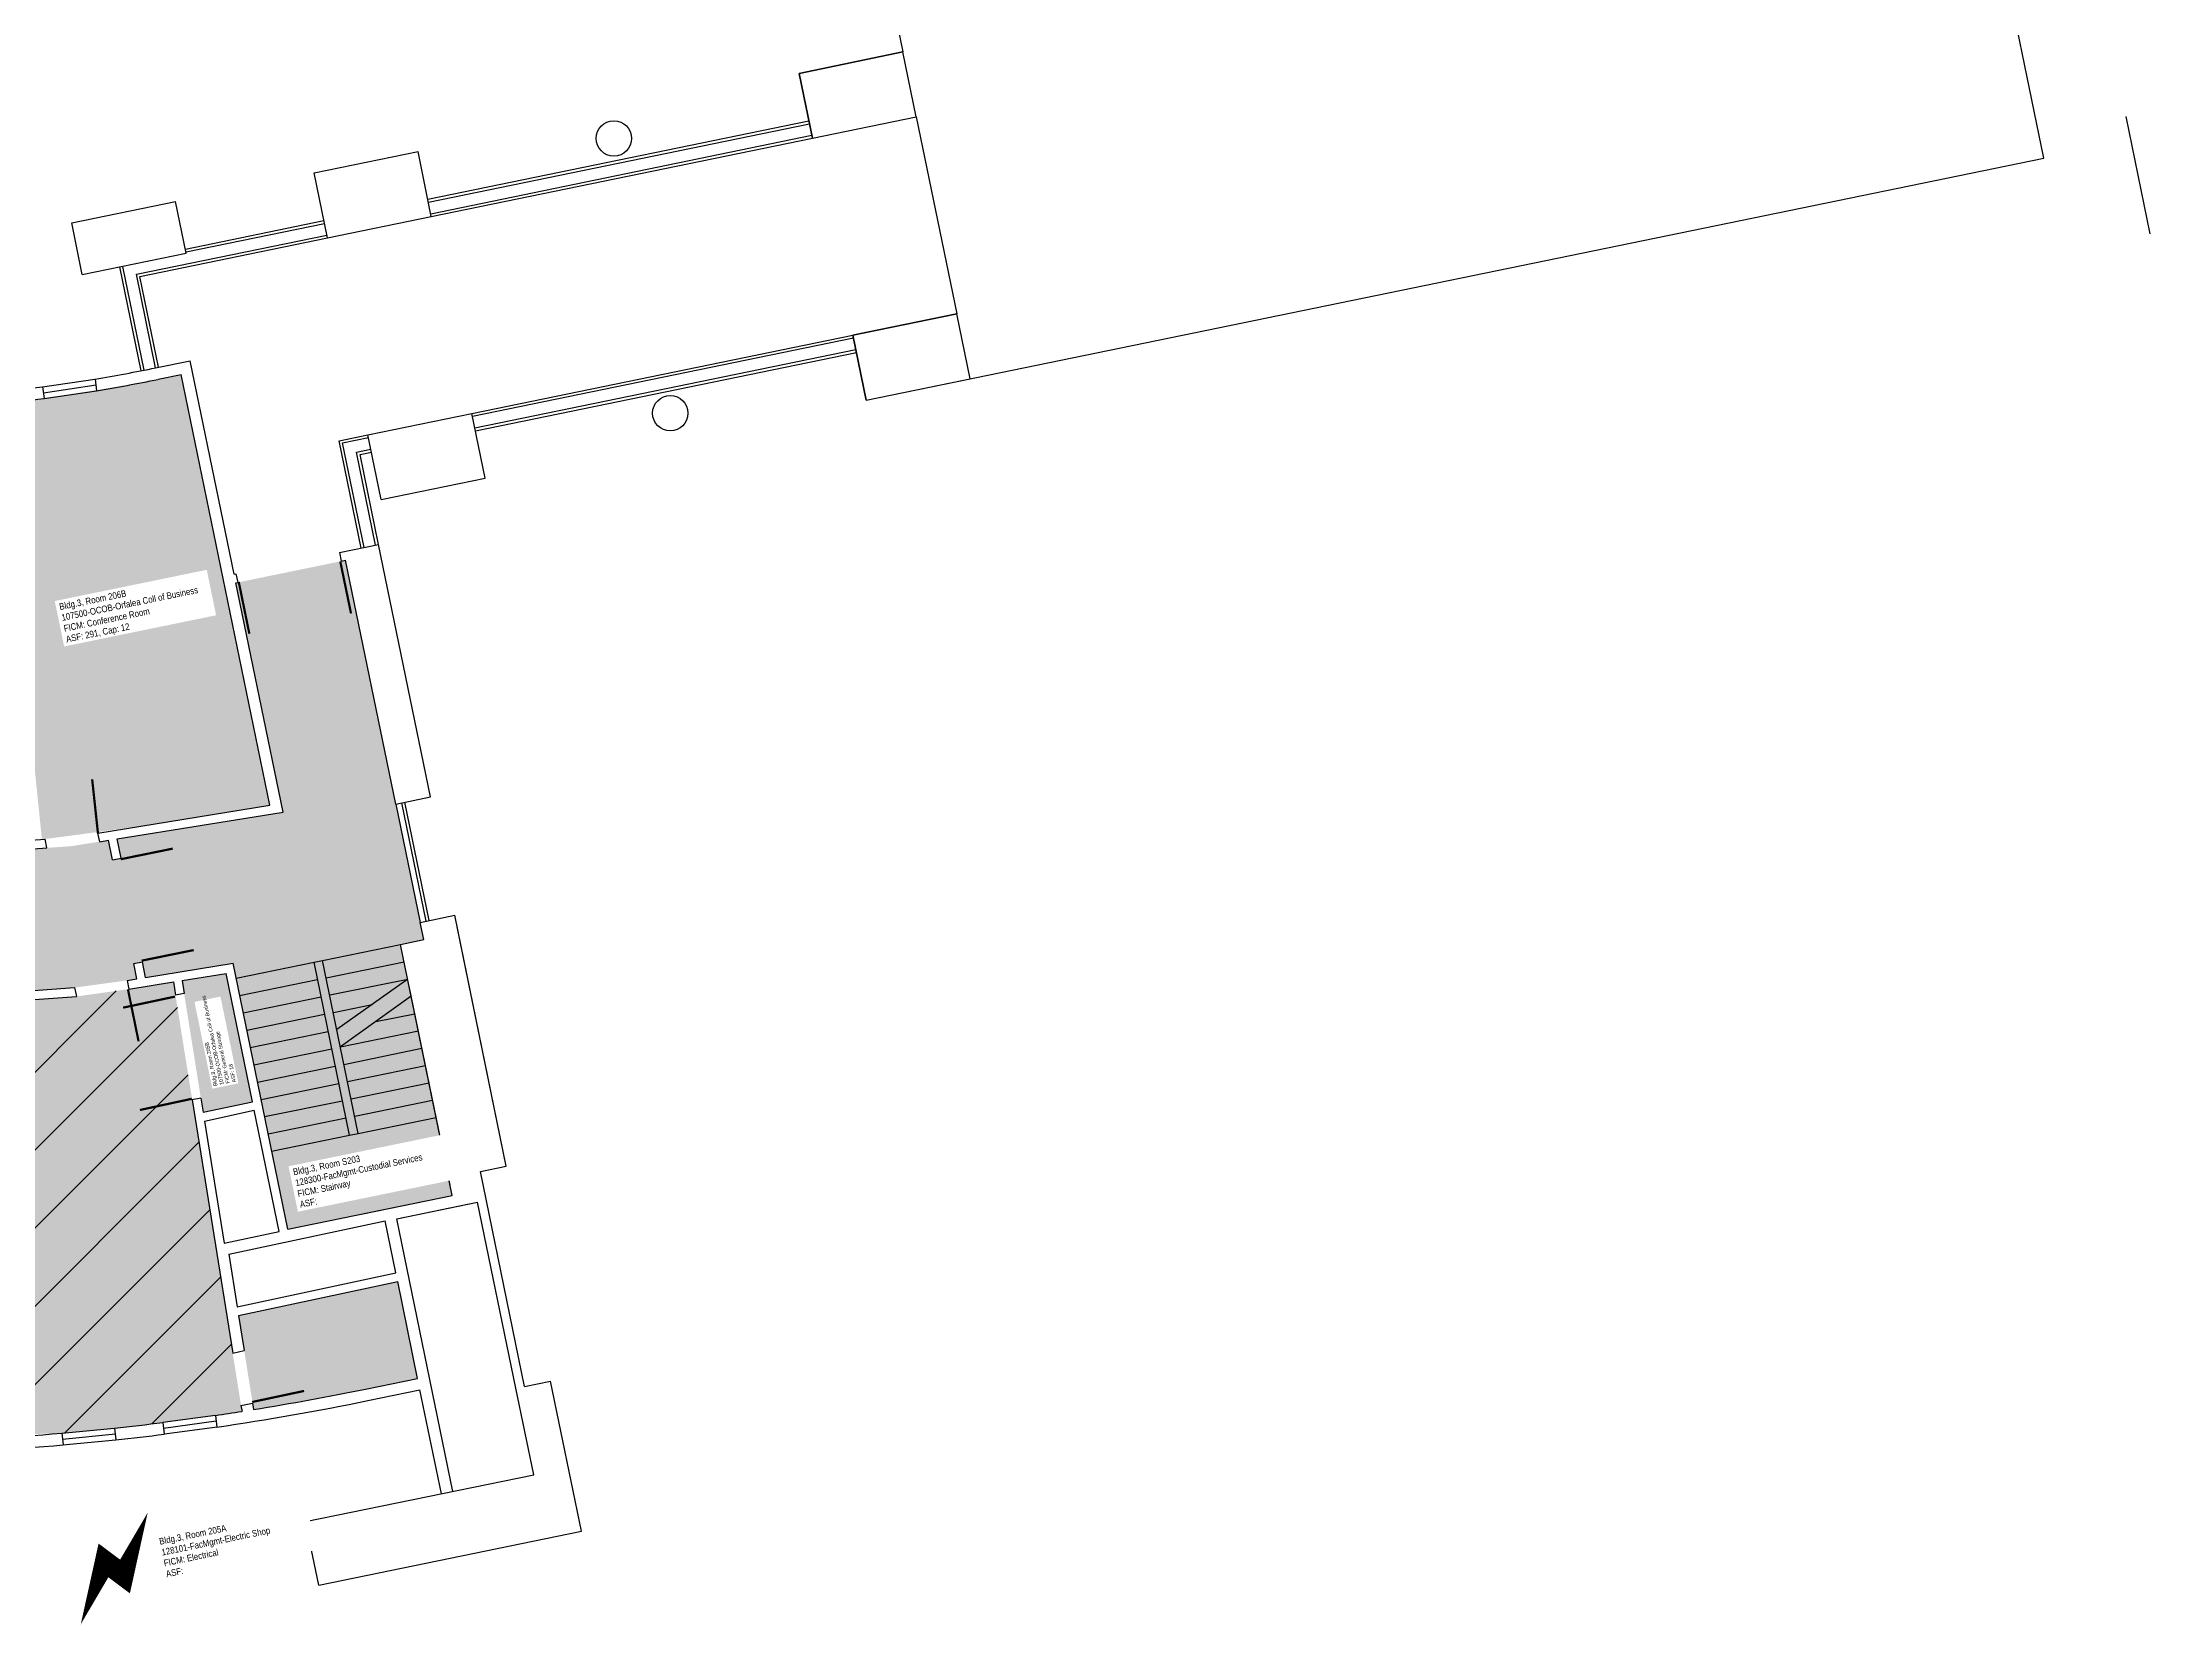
# Model space of a CAD drawing. Header units: inches. Extents: x 69197311 to 69201527, y 27671022 to 27674936.
# Drawn here: x 69199862 to 69201292, y 27671022 to 27672105 of the extents above; entities that cross this region are included whole.
import ezdxf

# ---------------------------------------------------------------- set-up
doc = ezdxf.new("R2010")
doc.units = ezdxf.units.IN
doc.header["$LTSCALE"] = 100
doc.header["$MEASUREMENT"] = 0
doc.layers.get('0').update_dxf_attribs({"linetype": 'CONTINUOUS'})
for name, color, linetype in [('A-DOOR', 2, 'CONTINUOUS'), ('A-FLOR', 3, 'CONTINUOUS'), ('A-GLAZ', 1, 'CONTINUOUS'), ('A-IDEN-ICON', 4, 'CONTINUOUS'), ('A-SITE', 3, 'CONTINUOUS'), ('A-WALL', 5, 'CONTINUOUS'), ('Rooms-Capacity', 4, 'CONTINUOUS'), ('Rooms-Category-Color', 7, 'CONTINUOUS'), ('Rooms-College-Color', 7, 'CONTINUOUS'), ('Rooms-Department-Color', 7, 'CONTINUOUS'), ('Rooms-Division-Color', 7, 'CONTINUOUS'), ('Rooms-Information', 7, 'CONTINUOUS')]:
    doc.layers.add(name, color=color, linetype=linetype)
doc.styles.add('CP_ROOMVNUMBER', font='arial.ttf', dxfattribs={"width": 0.85, "height": 0.075})

# ---------------------------------------------------------------- blocks, each defined once
blk = doc.blocks.new('CPELECT')
blk.add_lwpolyline([(0.0623, 0.0629, 0, 0.03, 0), (0.0105, -0.0168, 0.03, 0.03, 0), (-0.0105, 0.0068, 0.03, 0, 0), (-0.0623, -0.0729, 0.03, 0, 0)], format="xyseb")

msp = doc.modelspace()

# ---------------------------------------------------------------- hatches: boundary and pattern name
at = {"layer": 'Rooms-Capacity'}
h = msp.add_hatch(dxfattribs=at)
h.set_pattern_fill('ANSI31', color=256, scale=300, style=0)
h.set_pattern_definition([(45, (0, 0), (-26.516504294, 26.516504294), [])])
h.paths.add_polyline_path([(69199474.2, 27671469), (69199491.7, 27671465.6), (69199490.3, 27671456.2), (69199514.1, 27671452.7), (69199515.4, 27671462.1), (69199575.5, 27671455.9), (69199611.3, 27671452.2), (69199633.1, 27671449.9), (69199751.4, 27671448.2), (69199751.7, 27671438.7), (69199775.7, 27671439.4), (69199775.4, 27671448.8), (69199885, 27671456.6), (69199920.7, 27671461.6), (69199950.8, 27671466.5), (69199997.4, 27671174.8), (69199979.4, 27671172.1), (69199943.7, 27671167.3), (69199910.9, 27671163.5), (69199875.1, 27671160), (69199668.2, 27671154.2), (69199632.3, 27671155.6), (69199599.3, 27671157.5), (69199563.4, 27671160.4), (69199422.8, 27671178.5)])
at = {"layer": 'Rooms-Category-Color', "true_color": 0xfa9ba3}
h = msp.add_hatch(color=241, dxfattribs=at)
edge = h.paths.add_edge_path()
edge.add_arc((69199652.7, 27673377.3), 1528.8, 276.7176, 281.4457, ccw=False)
edge.add_line((69199831.5, 27671859), (69199861.6, 27671563.2))
edge.add_arc((69199418.6, 27675046.3), 3511.1, 277.2483, 279.7987)
edge.add_line((69200016.2, 27671586.4), (69199956.1, 27671878.9))
at = {"layer": 'Rooms-Category-Color', "true_color": 0xadadad}
for points in [[(69199926.1, 27671468.6), (69199923.9, 27671479), (69199929.8, 27671480.2), (69199932, 27671469.5), (69199991.3, 27671479.1), (69199993.4, 27671469), (69200120.7, 27671495.2), (69200101.8, 27671587.2), (69200067.7, 27671752.8), (69199993.3, 27671737.5), (69200025.3, 27671581.8), (69199912.6, 27671563.7), (69199915.3, 27671550.6), (69199909.5, 27671549.3), (69199906.7, 27671562.7), (69199881.7, 27671558.7), (69199826, 27671554.7), (69199790.1, 27671552.1), (69199760.6, 27671550), (69199639.2, 27671551.8), (69199518.4, 27671564.4), (69199399.1, 27671587.2), (69199350.2, 27671601.2), (69199315.5, 27671611.1), (69199282.3, 27671620.5), (69199188.5, 27671656.3), (69199155.3, 27671670.3), (69199059.6, 27671716.8), (69199037.4, 27671730.1), (69198988.2, 27671647.7), (69199003.7, 27671638.4), (69199007.7, 27671645.9), (69199028.8, 27671634.5), (69199024.8, 27671627), (69199054.3, 27671612.7), (69199086.7, 27671596.9), (69199130.7, 27671575.5), (69199240.8, 27671533.6), (69199243.5, 27671541.7), (69199266.3, 27671534.1), (69199263.6, 27671526), (69199376.9, 27671493.7), (69199421.1, 27671485.2), (69199456.5, 27671478.5), (69199492.6, 27671471.6), (69199493.8, 27671480), (69199517.6, 27671476.5), (69199516.3, 27671468.1), (69199576.2, 27671461.8), (69199612, 27671458.1), (69199633.5, 27671455.9), (69199751.3, 27671454.2), (69199751, 27671462.7), (69199775, 27671463.4), (69199775.3, 27671454.8), (69199883.7, 27671462.6), (69199919.5, 27671467.5)], [(69199993.4, 27671469), (69200028.4, 27671298.6), (69200140.1, 27671321.5), (69200105, 27671491.9)]]:
    msp.add_hatch(color=253, dxfattribs=at).paths.add_polyline_path(points)
at = {"layer": 'Rooms-Category-Color', "true_color": 0xffff64}
msp.add_hatch(color=51, dxfattribs=at).paths.add_polyline_path([(69199474.2, 27671469), (69199491.7, 27671465.6), (69199490.3, 27671456.2), (69199514.1, 27671452.7), (69199515.4, 27671462.1), (69199575.5, 27671455.9), (69199611.3, 27671452.2), (69199633.1, 27671449.9), (69199751.4, 27671448.2), (69199751.7, 27671438.7), (69199775.7, 27671439.4), (69199775.4, 27671448.8), (69199885, 27671456.6), (69199920.7, 27671461.6), (69199950.8, 27671466.5), (69199997.4, 27671174.8), (69199979.4, 27671172.1), (69199943.7, 27671167.3), (69199910.9, 27671163.5), (69199875.1, 27671160), (69199668.2, 27671154.2), (69199632.3, 27671155.6), (69199599.3, 27671157.5), (69199563.4, 27671160.4), (69199422.8, 27671178.5)])
at = {"layer": 'Rooms-Category-Color', "true_color": 0xe3c5e1}
msp.add_hatch(color=254, dxfattribs=at).paths.add_polyline_path([(69199956.7, 27671467.4), (69199971, 27671378), (69200004.5, 27671385.1), (69199986.6, 27671472.2)])
at = {"layer": 'Rooms-Category-Color', "true_color": 0xadadad}
h = msp.add_hatch(color=253, dxfattribs=at)
edge = h.paths.add_edge_path()
edge.add_line((69200004.6, 27671180.5), (69199998.9, 27671216.1))
edge.add_line((69199998.9, 27671216.1), (69199995.1, 27671239.9))
edge.add_line((69199995.1, 27671239.9), (69200103.1, 27671263.1))
edge.add_line((69200103.1, 27671263.1), (69200116.6, 27671197.2))
edge.add_line((69200116.6, 27671197.2), (69200081.3, 27671190))
edge.add_arc((69199721.3, 27672941.4), 1788, 279.1374, 281.6151, ccw=False)
edge.add_line((69200005.3, 27671176.1), (69200004.6, 27671180.5))
at = {"layer": 'Rooms-College-Color', "true_color": 0xfa9ba3}
h = msp.add_hatch(color=241, dxfattribs=at)
edge = h.paths.add_edge_path()
edge.add_arc((69199652.7, 27673377.3), 1528.8, 276.7176, 281.4457, ccw=False)
edge.add_line((69199831.5, 27671859), (69199861.6, 27671563.2))
edge.add_arc((69199418.6, 27675046.3), 3511.1, 277.2483, 279.7987)
edge.add_line((69200016.2, 27671586.4), (69199956.1, 27671878.9))
at = {"layer": 'Rooms-College-Color', "true_color": 0xadadad}
for points in [[(69199926.1, 27671468.6), (69199923.9, 27671479), (69199929.8, 27671480.2), (69199932, 27671469.5), (69199991.3, 27671479.1), (69199993.4, 27671469), (69200120.7, 27671495.2), (69200101.8, 27671587.2), (69200067.7, 27671752.8), (69199993.3, 27671737.5), (69200025.3, 27671581.8), (69199912.6, 27671563.7), (69199915.3, 27671550.6), (69199909.5, 27671549.3), (69199906.7, 27671562.7), (69199881.7, 27671558.7), (69199826, 27671554.7), (69199790.1, 27671552.1), (69199760.6, 27671550), (69199639.2, 27671551.8), (69199518.4, 27671564.4), (69199399.1, 27671587.2), (69199350.2, 27671601.2), (69199315.5, 27671611.1), (69199282.3, 27671620.5), (69199188.5, 27671656.3), (69199155.3, 27671670.3), (69199059.6, 27671716.8), (69199037.4, 27671730.1), (69198988.2, 27671647.7), (69199003.7, 27671638.4), (69199007.7, 27671645.9), (69199028.8, 27671634.5), (69199024.8, 27671627), (69199054.3, 27671612.7), (69199086.7, 27671596.9), (69199130.7, 27671575.5), (69199240.8, 27671533.6), (69199243.5, 27671541.7), (69199266.3, 27671534.1), (69199263.6, 27671526), (69199376.9, 27671493.7), (69199421.1, 27671485.2), (69199456.5, 27671478.5), (69199492.6, 27671471.6), (69199493.8, 27671480), (69199517.6, 27671476.5), (69199516.3, 27671468.1), (69199576.2, 27671461.8), (69199612, 27671458.1), (69199633.5, 27671455.9), (69199751.3, 27671454.2), (69199751, 27671462.7), (69199775, 27671463.4), (69199775.3, 27671454.8), (69199883.7, 27671462.6), (69199919.5, 27671467.5)], [(69199993.4, 27671469), (69200028.4, 27671298.6), (69200140.1, 27671321.5), (69200105, 27671491.9)]]:
    msp.add_hatch(color=253, dxfattribs=at).paths.add_polyline_path(points)
at = {"layer": 'Rooms-College-Color', "true_color": 0xffff64}
msp.add_hatch(color=51, dxfattribs=at).paths.add_polyline_path([(69199474.2, 27671469), (69199491.7, 27671465.6), (69199490.3, 27671456.2), (69199514.1, 27671452.7), (69199515.4, 27671462.1), (69199575.5, 27671455.9), (69199611.3, 27671452.2), (69199633.1, 27671449.9), (69199751.4, 27671448.2), (69199751.7, 27671438.7), (69199775.7, 27671439.4), (69199775.4, 27671448.8), (69199885, 27671456.6), (69199920.7, 27671461.6), (69199950.8, 27671466.5), (69199997.4, 27671174.8), (69199979.4, 27671172.1), (69199943.7, 27671167.3), (69199910.9, 27671163.5), (69199875.1, 27671160), (69199668.2, 27671154.2), (69199632.3, 27671155.6), (69199599.3, 27671157.5), (69199563.4, 27671160.4), (69199422.8, 27671178.5)])
at = {"layer": 'Rooms-College-Color', "true_color": 0xfa9ba3}
msp.add_hatch(color=241, dxfattribs=at).paths.add_polyline_path([(69199956.7, 27671467.4), (69199971, 27671378), (69200004.5, 27671385.1), (69199986.6, 27671472.2)])
at = {"layer": 'Rooms-College-Color', "true_color": 0xadadad}
h = msp.add_hatch(color=253, dxfattribs=at)
edge = h.paths.add_edge_path()
edge.add_line((69200004.6, 27671180.5), (69199998.9, 27671216.1))
edge.add_line((69199998.9, 27671216.1), (69199995.1, 27671239.9))
edge.add_line((69199995.1, 27671239.9), (69200103.1, 27671263.1))
edge.add_line((69200103.1, 27671263.1), (69200116.6, 27671197.2))
edge.add_line((69200116.6, 27671197.2), (69200081.3, 27671190))
edge.add_arc((69199721.3, 27672941.4), 1788, 279.1374, 281.6151, ccw=False)
edge.add_line((69200005.3, 27671176.1), (69200004.6, 27671180.5))
at = {"layer": 'Rooms-Department-Color', "true_color": 0xfa9ba3}
h = msp.add_hatch(color=241, dxfattribs=at)
edge = h.paths.add_edge_path()
edge.add_arc((69199652.7, 27673377.3), 1528.8, 276.7176, 281.4457, ccw=False)
edge.add_line((69199831.5, 27671859), (69199861.6, 27671563.2))
edge.add_arc((69199418.6, 27675046.3), 3511.1, 277.2483, 279.7987)
edge.add_line((69200016.2, 27671586.4), (69199956.1, 27671878.9))
at = {"layer": 'Rooms-Department-Color', "true_color": 0xacacac}
for points in [[(69199926.1, 27671468.6), (69199923.9, 27671479), (69199929.8, 27671480.2), (69199932, 27671469.5), (69199991.3, 27671479.1), (69199993.4, 27671469), (69200120.7, 27671495.2), (69200101.8, 27671587.2), (69200067.7, 27671752.8), (69199993.3, 27671737.5), (69200025.3, 27671581.8), (69199912.6, 27671563.7), (69199915.3, 27671550.6), (69199909.5, 27671549.3), (69199906.7, 27671562.7), (69199881.7, 27671558.7), (69199826, 27671554.7), (69199790.1, 27671552.1), (69199760.6, 27671550), (69199639.2, 27671551.8), (69199518.4, 27671564.4), (69199399.1, 27671587.2), (69199350.2, 27671601.2), (69199315.5, 27671611.1), (69199282.3, 27671620.5), (69199188.5, 27671656.3), (69199155.3, 27671670.3), (69199059.6, 27671716.8), (69199037.4, 27671730.1), (69198988.2, 27671647.7), (69199003.7, 27671638.4), (69199007.7, 27671645.9), (69199028.8, 27671634.5), (69199024.8, 27671627), (69199054.3, 27671612.7), (69199086.7, 27671596.9), (69199130.7, 27671575.5), (69199240.8, 27671533.6), (69199243.5, 27671541.7), (69199266.3, 27671534.1), (69199263.6, 27671526), (69199376.9, 27671493.7), (69199421.1, 27671485.2), (69199456.5, 27671478.5), (69199492.6, 27671471.6), (69199493.8, 27671480), (69199517.6, 27671476.5), (69199516.3, 27671468.1), (69199576.2, 27671461.8), (69199612, 27671458.1), (69199633.5, 27671455.9), (69199751.3, 27671454.2), (69199751, 27671462.7), (69199775, 27671463.4), (69199775.3, 27671454.8), (69199883.7, 27671462.6), (69199919.5, 27671467.5)], [(69199993.4, 27671469), (69200028.4, 27671298.6), (69200140.1, 27671321.5), (69200105, 27671491.9)]]:
    msp.add_hatch(color=253, dxfattribs=at).paths.add_polyline_path(points)
at = {"layer": 'Rooms-Department-Color', "true_color": 0x003fff}
msp.add_hatch(color=160, dxfattribs=at).paths.add_polyline_path([(69199474.2, 27671469), (69199491.7, 27671465.6), (69199490.3, 27671456.2), (69199514.1, 27671452.7), (69199515.4, 27671462.1), (69199575.5, 27671455.9), (69199611.3, 27671452.2), (69199633.1, 27671449.9), (69199751.4, 27671448.2), (69199751.7, 27671438.7), (69199775.7, 27671439.4), (69199775.4, 27671448.8), (69199885, 27671456.6), (69199920.7, 27671461.6), (69199950.8, 27671466.5), (69199997.4, 27671174.8), (69199979.4, 27671172.1), (69199943.7, 27671167.3), (69199910.9, 27671163.5), (69199875.1, 27671160), (69199668.2, 27671154.2), (69199632.3, 27671155.6), (69199599.3, 27671157.5), (69199563.4, 27671160.4), (69199422.8, 27671178.5)])
at = {"layer": 'Rooms-Department-Color', "true_color": 0xfa9ba3}
msp.add_hatch(color=241, dxfattribs=at).paths.add_polyline_path([(69199956.7, 27671467.4), (69199971, 27671378), (69200004.5, 27671385.1), (69199986.6, 27671472.2)])
at = {"layer": 'Rooms-Department-Color', "true_color": 0xacacac}
h = msp.add_hatch(color=253, dxfattribs=at)
edge = h.paths.add_edge_path()
edge.add_line((69200004.6, 27671180.5), (69199998.9, 27671216.1))
edge.add_line((69199998.9, 27671216.1), (69199995.1, 27671239.9))
edge.add_line((69199995.1, 27671239.9), (69200103.1, 27671263.1))
edge.add_line((69200103.1, 27671263.1), (69200116.6, 27671197.2))
edge.add_line((69200116.6, 27671197.2), (69200081.3, 27671190))
edge.add_arc((69199721.3, 27672941.4), 1788, 279.1374, 281.6151, ccw=False)
edge.add_line((69200005.3, 27671176.1), (69200004.6, 27671180.5))
at = {"layer": 'Rooms-Division-Color', "true_color": 0xfa9ba3}
h = msp.add_hatch(color=241, dxfattribs=at)
edge = h.paths.add_edge_path()
edge.add_arc((69199652.7, 27673377.3), 1528.8, 276.7176, 281.4457, ccw=False)
edge.add_line((69199831.5, 27671859), (69199861.6, 27671563.2))
edge.add_arc((69199418.6, 27675046.3), 3511.1, 277.2483, 279.7987)
edge.add_line((69200016.2, 27671586.4), (69199956.1, 27671878.9))
at = {"layer": 'Rooms-Division-Color', "true_color": 0xadadad}
for points in [[(69199926.1, 27671468.6), (69199923.9, 27671479), (69199929.8, 27671480.2), (69199932, 27671469.5), (69199991.3, 27671479.1), (69199993.4, 27671469), (69200120.7, 27671495.2), (69200101.8, 27671587.2), (69200067.7, 27671752.8), (69199993.3, 27671737.5), (69200025.3, 27671581.8), (69199912.6, 27671563.7), (69199915.3, 27671550.6), (69199909.5, 27671549.3), (69199906.7, 27671562.7), (69199881.7, 27671558.7), (69199826, 27671554.7), (69199790.1, 27671552.1), (69199760.6, 27671550), (69199639.2, 27671551.8), (69199518.4, 27671564.4), (69199399.1, 27671587.2), (69199350.2, 27671601.2), (69199315.5, 27671611.1), (69199282.3, 27671620.5), (69199188.5, 27671656.3), (69199155.3, 27671670.3), (69199059.6, 27671716.8), (69199037.4, 27671730.1), (69198988.2, 27671647.7), (69199003.7, 27671638.4), (69199007.7, 27671645.9), (69199028.8, 27671634.5), (69199024.8, 27671627), (69199054.3, 27671612.7), (69199086.7, 27671596.9), (69199130.7, 27671575.5), (69199240.8, 27671533.6), (69199243.5, 27671541.7), (69199266.3, 27671534.1), (69199263.6, 27671526), (69199376.9, 27671493.7), (69199421.1, 27671485.2), (69199456.5, 27671478.5), (69199492.6, 27671471.6), (69199493.8, 27671480), (69199517.6, 27671476.5), (69199516.3, 27671468.1), (69199576.2, 27671461.8), (69199612, 27671458.1), (69199633.5, 27671455.9), (69199751.3, 27671454.2), (69199751, 27671462.7), (69199775, 27671463.4), (69199775.3, 27671454.8), (69199883.7, 27671462.6), (69199919.5, 27671467.5)], [(69199993.4, 27671469), (69200028.4, 27671298.6), (69200140.1, 27671321.5), (69200105, 27671491.9)]]:
    msp.add_hatch(color=253, dxfattribs=at).paths.add_polyline_path(points)
at = {"layer": 'Rooms-Division-Color', "true_color": 0x003fff}
msp.add_hatch(color=160, dxfattribs=at).paths.add_polyline_path([(69199474.2, 27671469), (69199491.7, 27671465.6), (69199490.3, 27671456.2), (69199514.1, 27671452.7), (69199515.4, 27671462.1), (69199575.5, 27671455.9), (69199611.3, 27671452.2), (69199633.1, 27671449.9), (69199751.4, 27671448.2), (69199751.7, 27671438.7), (69199775.7, 27671439.4), (69199775.4, 27671448.8), (69199885, 27671456.6), (69199920.7, 27671461.6), (69199950.8, 27671466.5), (69199997.4, 27671174.8), (69199979.4, 27671172.1), (69199943.7, 27671167.3), (69199910.9, 27671163.5), (69199875.1, 27671160), (69199668.2, 27671154.2), (69199632.3, 27671155.6), (69199599.3, 27671157.5), (69199563.4, 27671160.4), (69199422.8, 27671178.5)])
at = {"layer": 'Rooms-Division-Color', "true_color": 0xfa9ba3}
msp.add_hatch(color=241, dxfattribs=at).paths.add_polyline_path([(69199956.7, 27671467.4), (69199971, 27671378), (69200004.5, 27671385.1), (69199986.6, 27671472.2)])
at = {"layer": 'Rooms-Division-Color', "true_color": 0xadadad}
h = msp.add_hatch(color=253, dxfattribs=at)
edge = h.paths.add_edge_path()
edge.add_line((69200004.6, 27671180.5), (69199998.9, 27671216.1))
edge.add_line((69199998.9, 27671216.1), (69199995.1, 27671239.9))
edge.add_line((69199995.1, 27671239.9), (69200103.1, 27671263.1))
edge.add_line((69200103.1, 27671263.1), (69200116.6, 27671197.2))
edge.add_line((69200116.6, 27671197.2), (69200081.3, 27671190))
edge.add_arc((69199721.3, 27672941.4), 1788, 279.1374, 281.6151, ccw=False)
edge.add_line((69200005.3, 27671176.1), (69200004.6, 27671180.5))

# ---------------------------------------------------------------- linework, layer by layer
at = {"layer": 'A-DOOR'}
for points in [[(69200064.1, 27671752, 1.5, 1.5, 0), (69200071.4, 27671716.7, 0, 0, 0), (69200070.6, 27671716.6, 0, 0, -0.414214), (69200029.3, 27671746.3, 0, 0, -0.414214)], [(69199995.2, 27671738.1, 1.5, 1.5, 0), (69200002.4, 27671702.9, 0, 0, 0), (69200003.1, 27671703, 0, 0, 0.414214), (69200029.4, 27671746.7, 0, 0, 0.414214)], [(69199899.6, 27671567.6, 1.53, 1.53, 0), (69199895.7, 27671604.1, 0, 0, 0), (69199894.9, 27671604, 0, 0, 0.414214), (69199864, 27671562.3, 0, 0, 0.414214)], [(69199915.1, 27671549.8, 1.5, 1.5, 0), (69199950.4, 27671557, 0, 0, 0), (69199950.6, 27671556.3, 0, 0, -0.414214), (69199920.8, 27671514.9, 0, 0, -0.414214)], [(69199929.3, 27671480.9, 1.5, 1.5, 0), (69199964.6, 27671488.1, 0, 0, 0), (69199964.4, 27671488.9, 0, 0, 0.414214), (69199920.7, 27671515.1, 0, 0, 0.414214)], [(69199920, 27671461.4, 1.5, 1.5, 0), (69199927.2, 27671426.1, 0, 0, 0), (69199926.5, 27671426, 0, 0, -0.414214), (69199885.1, 27671455.8, 0, 0, -0.414214)], [(69199951.9, 27671456.5, 1.5, 1.5, 0), (69199916.7, 27671449, 0, 0, 0), (69199916.9, 27671448.3, 0, 0, 0.414214), (69199960.8, 27671422.4, 0, 0, 0.414214)], [(69199963.3, 27671387.1, 1.5, 1.5, 0), (69199928.1, 27671379.5, 0, 0, 0), (69199927.9, 27671380.2, 0, 0, -0.414214), (69199957.4, 27671421.8, 0, 0, -0.414214)], [(69200004.3, 27671181.2, 1.5, 1.5, 0), (69200039.5, 27671188.7, 0, 0, 0), (69200039.3, 27671189.5, 0, 0, 0.414214), (69199995.4, 27671215.3, 0, 0, 0.414214)]]:
    msp.add_lwpolyline(points, format="xyseb", dxfattribs=at)
at = {"layer": 'A-FLOR'}
for p, q in [((69200123.5, 27671998), (69200382.1, 27672051.2)), ((69200123.9, 27671996.1), (69200382.5, 27672049.2)), ((69200125.5, 27671988.2), (69200384.1, 27672041.4)), ((69200125.9, 27671986.3), (69200384.5, 27672039.4)), ((69199959, 27671964.2), (69200053, 27671983.5)), ((69199959.4, 27671962.2), (69200053.4, 27671981.6)), ((69199925.7, 27671947.2), (69200055, 27671973.7)), ((69199928.1, 27671945.6), (69200055.4, 27671971.8)), ((69199929, 27671881.5), (69199914.5, 27671952)), ((69199930.9, 27671881.9), (69199916.5, 27671952.4)), ((69199938.8, 27671883.5), (69199925.7, 27671947.2)), ((69199940.7, 27671883.9), (69199928.1, 27671945.6)), ((69200153.4, 27671852.6), (69200412, 27671905.7)), ((69200153.8, 27671850.6), (69200412.4, 27671903.8)), ((69200155.4, 27671842.8), (69200414, 27671895.9)), ((69200155.8, 27671840.8), (69200414.4, 27671894)), ((69200063.3, 27671834), (69200082.9, 27671838.1)), ((69200065.7, 27671832.5), (69200083.3, 27671836.1)), ((69200078.3, 27671761.1), (69200063.3, 27671834)), ((69200080.3, 27671761.5), (69200065.7, 27671832.5)), ((69200075.1, 27671826.3), (69200084.9, 27671828.3)), ((69200088.1, 27671763.1), (69200075.1, 27671826.3)), ((69200077.5, 27671824.7), (69200085.3, 27671826.3)), ((69200090, 27671763.5), (69200077.5, 27671824.7)), ((69199993.4, 27671469), (69200046.3, 27671479.9)), ((69200046.3, 27671479.9), (69200052.1, 27671481.1)), ((69200070.4, 27671362.3), (69200046.3, 27671479.9)), ((69200052.1, 27671481.1), (69200105, 27671491.9)), ((69200076.3, 27671363.5), (69200052.1, 27671481.1)), ((69200054.5, 27671469.3), (69200107.4, 27671480.2)), ((69199995.8, 27671457.2), (69200048.7, 27671468.1)), ((69200057, 27671457.6), (69200109.9, 27671468.4)), ((69200109.9, 27671468.4), (69200061.8, 27671434.1)), ((69199998.2, 27671445.5), (69200051.1, 27671456.4)), ((69200059.4, 27671445.8), (69200085.8, 27671451.2)), ((69200112.3, 27671456.7), (69200064.2, 27671422.3)), ((69200000.6, 27671433.7), (69200053.5, 27671444.6)), ((69200088.2, 27671439.5), (69200114.7, 27671444.9)), ((69200003, 27671422), (69200055.9, 27671432.8)), ((69200005.4, 27671410.2), (69200058.3, 27671421.1)), ((69200064.2, 27671422.3), (69200117.1, 27671433.2)), ((69200066.6, 27671410.5), (69200119.5, 27671421.4)), ((69200007.9, 27671398.5), (69200060.7, 27671409.3)), ((69200069, 27671398.8), (69200121.9, 27671409.7)), ((69200010.3, 27671386.7), (69200063.2, 27671397.6)), ((69200071.5, 27671387), (69200124.4, 27671397.9)), ((69200012.7, 27671375), (69200065.6, 27671385.8)), ((69200073.9, 27671375.3), (69200126.8, 27671386.2)), ((69200015.1, 27671363.2), (69200068, 27671374.1)), ((69200076.3, 27671363.5), (69200129.2, 27671374.4)), ((69200017.5, 27671351.5), (69200070.4, 27671362.3)), ((69200070.4, 27671362.3), (69200076.3, 27671363.5))]:
    msp.add_line(p, q, dxfattribs=at)
at = {"layer": 'A-GLAZ'}
for p, q in [((69199861.9, 27671870.6), (69199897.5, 27671875.8)), ((69199862.7, 27671866.6), (69199898.4, 27671871.9)), ((69199863.1, 27671862.6), (69199898.7, 27671867.9)), ((69200101.8, 27671587.2), (69200118.3, 27671506.9)), ((69200105.7, 27671588), (69200122.2, 27671507.7)), ((69200107.6, 27671588.5), (69200124.2, 27671508.1)), ((69199875.1, 27671160), (69199910.9, 27671163.5)), ((69199979.4, 27671172.1), (69199943.7, 27671167.3)), ((69199979.8, 27671168.1), (69199944.1, 27671163.3)), ((69199980.5, 27671164.2), (69199944.8, 27671159.3)), ((69199875.6, 27671156), (69199911.5, 27671159.5)), ((69199875.8, 27671152), (69199911.7, 27671155.5))]:
    msp.add_line(p, q, dxfattribs=at)
at = {"layer": 'A-SITE'}
msp.add_line((69201275.9, 27672054.2), (69201292.3, 27671974.5), dxfattribs=at)
msp.add_lwpolyline([(69200216, 27673217.1), (69200446, 27672098), (69200375.5, 27672083.5), (69200384.5, 27672039.4), (69200455, 27672053.9), (69200482.5, 27671920.2), (69200412, 27671905.7), (69200421.1, 27671861.6), (69201220.4, 27672025.9), (69200949.6, 27673343.4)], dxfattribs=at)
at = {"layer": 'A-WALL'}
for p, q in [((69200375.5, 27672083.5), (69200446, 27672098)), ((69200455, 27672053.9), (69200446, 27672098)), ((69200384.5, 27672039.4), (69200375.5, 27672083.5)), ((69200384.5, 27672039.4), (69200455, 27672053.9)), ((69200046.3, 27672015.9), (69200116.9, 27672030.4)), ((69200125.9, 27671986.3), (69200116.9, 27672030.4)), ((69200055.4, 27671971.8), (69200046.3, 27672015.9)), ((69199881.8, 27671982), (69199952.3, 27671996.5)), ((69199959.6, 27671961.3), (69199952.3, 27671996.5)), ((69199889, 27671946.8), (69199881.8, 27671982)), ((69200055.4, 27671971.8), (69200125.9, 27671986.3)), ((69199889, 27671946.8), (69199959.6, 27671961.3)), ((69200412, 27671905.7), (69200482.5, 27671920.2)), ((69200491.6, 27671876.1), (69200482.5, 27671920.2)), ((69200421.1, 27671861.6), (69200412, 27671905.7)), ((69199938.8, 27671883.5), (69199962.3, 27671888.3)), ((69199940.4, 27671875.7), (69199956.1, 27671878.9)), ((69200016.2, 27671586.4), (69199956.1, 27671878.9)), ((69199992.1, 27671743.4), (69199962.3, 27671888.3)), ((69199862.1, 27671870.6), (69199863.1, 27671862.6)), ((69199897.8, 27671875.9), (69199898.7, 27671867.9)), ((69200421.1, 27671861.6), (69200491.6, 27671876.1)), ((69200082.9, 27671838.1), (69200153.4, 27671852.6)), ((69200162.5, 27671808.5), (69200153.4, 27671852.6)), ((69200091.9, 27671794), (69200082.9, 27671838.1)), ((69200091.9, 27671794), (69200162.5, 27671808.5)), ((69200063.6, 27671758.1), (69200090, 27671763.5)), ((69200063.6, 27671758.1), (69200064.8, 27671752.2)), ((69200064.8, 27671752.2), (69200067.7, 27671752.8)), ((69200101.8, 27671587.2), (69200067.7, 27671752.8)), ((69200125.3, 27671592.1), (69200090, 27671763.5)), ((69199992.1, 27671743.4), (69199993.3, 27671743.6)), ((69199993.3, 27671743.6), (69199994.5, 27671737.7)), ((69199993.3, 27671737.5), (69199994.5, 27671737.7)), ((69200025.3, 27671581.8), (69199993.3, 27671737.5)), ((69199899.6, 27671567.6), (69200016.2, 27671586.4)), ((69199912.6, 27671563.7), (69200025.3, 27671581.8)), ((69200101.8, 27671587.2), (69200125.3, 27671592.1)), ((69199900.8, 27671561.7), (69199899.6, 27671567.6)), ((69199825.5, 27671560.7), (69199863.7, 27671563.4)), ((69199826, 27671554.7), (69199864.9, 27671557.5)), ((69199864.9, 27671557.5), (69199863.7, 27671563.4)), ((69199900.8, 27671561.7), (69199906.7, 27671562.7)), ((69199909.5, 27671549.3), (69199906.7, 27671562.7)), ((69199909.5, 27671549.3), (69199915.3, 27671550.6)), ((69199915.3, 27671550.6), (69199912.6, 27671563.7)), ((69200118.3, 27671506.9), (69200141.8, 27671511.8)), ((69200120.7, 27671495.2), (69200118.3, 27671506.9)), ((69200176.8, 27671341.3), (69200141.8, 27671511.8)), ((69200105, 27671491.9), (69200120.7, 27671495.2)), ((69200176.8, 27671341.3), (69200143.4, 27671503.9)), ((69199923.9, 27671479), (69199929.8, 27671480.2)), ((69199926.1, 27671468.6), (69199923.9, 27671479)), ((69199932, 27671469.5), (69199929.8, 27671480.2)), ((69199932, 27671469.5), (69199991.3, 27671479.1)), ((69200028.4, 27671298.6), (69199991.3, 27671479.1)), ((69200140.1, 27671321.5), (69200105, 27671491.9)), ((69199919.5, 27671467.5), (69199926.1, 27671468.6)), ((69199919.5, 27671467.5), (69199920.7, 27671461.6)), ((69199920.7, 27671461.6), (69199950.8, 27671466.5)), ((69199950.8, 27671466.5), (69199952.3, 27671457.4)), ((69199956.7, 27671467.4), (69199986.6, 27671472.2)), ((69199956.7, 27671467.4), (69199958.1, 27671458.6)), ((69200004.5, 27671385.1), (69199986.6, 27671472.2)), ((69199775.3, 27671454.8), (69199883.7, 27671462.6)), ((69199775.4, 27671448.8), (69199885, 27671456.6)), ((69199883.7, 27671462.6), (69199885, 27671456.6)), ((69199958.1, 27671458.6), (69199952.3, 27671457.4)), ((69200138.6, 27671328.4), (69200110.8, 27671463.6)), ((69199969.5, 27671387.6), (69199963.6, 27671386.4)), ((69199963.6, 27671386.4), (69199991.1, 27671214.4)), ((69199969.5, 27671387.6), (69199971, 27671378)), ((69199971, 27671378), (69200004.5, 27671385.1)), ((69199972, 27671372), (69200005.7, 27671379.3)), ((69200022.6, 27671297), (69200005.7, 27671379.3)), ((69199972, 27671372), (69199985.2, 27671289)), ((69200159.2, 27671337.7), (69200176.8, 27671341.3)), ((69200189.2, 27671191.7), (69200159.2, 27671337.7)), ((69200028.4, 27671298.6), (69200140.1, 27671321.5)), ((69200079.3, 27671309), (69200140.1, 27671321.5)), ((69200102.5, 27671305.6), (69200157.3, 27671316.9)), ((69200102.5, 27671305.6), (69200151.5, 27671315.7)), ((69200183.3, 27671190.5), (69200157.3, 27671316.9)), ((69199985.2, 27671289), (69200022.6, 27671297)), ((69199988.5, 27671281.5), (69200094.6, 27671304.3)), ((69200101.8, 27671269), (69200094.6, 27671304.3)), ((69200140.5, 27671120.5), (69200102.5, 27671305.6)), ((69199988.5, 27671281.5), (69199994.1, 27671245.9)), ((69199994.1, 27671245.9), (69200101.8, 27671269)), ((69199995.1, 27671239.9), (69200103.1, 27671263.1)), ((69200116.6, 27671197.2), (69200103.1, 27671263.1)), ((69199995.1, 27671239.9), (69199998.9, 27671216.1)), ((69199991.1, 27671214.4), (69199998.9, 27671216.1)), ((69200081.3, 27671190), (69200116.6, 27671197.2)), ((69200189.2, 27671191.7), (69200206.8, 27671195.4)), ((69200227.8, 27671093.5), (69200206.8, 27671195.4)), ((69199996.7, 27671178.8), (69200004.6, 27671180.5)), ((69199996.7, 27671178.8), (69199997.4, 27671174.8)), ((69200004.6, 27671180.5), (69200005.3, 27671176.1)), ((69200082.9, 27671182.2), (69200118.2, 27671189.4)), ((69200132.7, 27671118.9), (69200118.2, 27671189.4)), ((69200195.4, 27671131.8), (69200183.3, 27671190.5)), ((69199910.9, 27671163.5), (69199911.8, 27671155.5)), ((69199943.7, 27671167.3), (69199944.6, 27671159.3)), ((69199979.4, 27671172.1), (69199980.3, 27671164.1)), ((69199875.1, 27671160), (69199876, 27671152)), ((69200040.6, 27671100), (69200195.4, 27671131.8)), ((69200049.5, 27671056.9), (69200040.6, 27671100)), ((69200049.5, 27671056.9), (69200227.8, 27671093.5))]:
    msp.add_line(p, q, dxfattribs=at)
for centre in [(69200249.8, 27672039.3), (69200288.1, 27671852.7)]:
    msp.add_circle(centre, 12, dxfattribs=at)
for radius, start, end in [(1080, 279.4014, 281.6151), (1080, 275.7397, 277.4905), (1088, 279.3809, 281.6151), (1088, 273.8493, 277.484), (1796, 278.2902, 281.6151), (1788, 279.1374, 281.6151), (1788, 276.0863, 277.1438), (1788, 278.2977, 278.8811), (1796, 268.2902, 274.94), (1788, 268.2977, 274.9325), (1796, 276.0887, 277.1415)]:
    msp.add_arc((69199721.3, 27672941.4), radius, start, end, dxfattribs=at)

# ---------------------------------------------------------------- block references
at = {"layer": 'A-IDEN-ICON', "xscale": 480.000000001744, "yscale": 480.000000001744, "zscale": 480.000000001744, "rotation": 11.61508438255272}
msp.add_blockref('CPELECT', (69199910.2, 27671070.5), dxfattribs=at)

# ---------------------------------------------------------------- next in the draw order: texts
at = {"layer": 'Rooms-Information', "attachment_point": 7, "style": 'CP_ROOMVNUMBER', "bg_fill": 3, "box_fill_scale": 1.5, "bg_fill_color": 256, "bg_fill_true_color": 13158600, "bg_fill_transparency": 0}
for s, insert, char_height, width, rotation in [('Bldg.3, Room 206B^M^J107500-OCOB-Orfalea Coll of Business^M^JFICM: Conference Room^M^JASF: 291, Cap: 12', (69199878.7, 27671695.6), 4.5, 100.8, 11.6151), ('Bldg.3, Room 205B^M^J107500-OCOB-Orfalea Coll of Business^M^JFICM: General Storage^M^JASF: 18', (69199993.4, 27671398.6), 2.571, 57.6, 101.6151), ('Bldg.3, Room S203^M^J128300-FacMgmt-Custodial Services^M^JFICM: Stairway^M^JASF: ', (69200037.1, 27671313), 4.5, 100.8, 11.6151), ('Bldg.3, Room 205A^M^J128101-FacMgmt-Electric Shop^M^JFICM: Electrical^M^JASF: ', (69199946.3, 27671062.1), 4.5, 100.8, 11.6151)]:
    msp.add_mtext(s, dxfattribs=dict(at, insert=insert, char_height=char_height, width=width, rotation=rotation))

doc.saveas('drawing.dxf')
